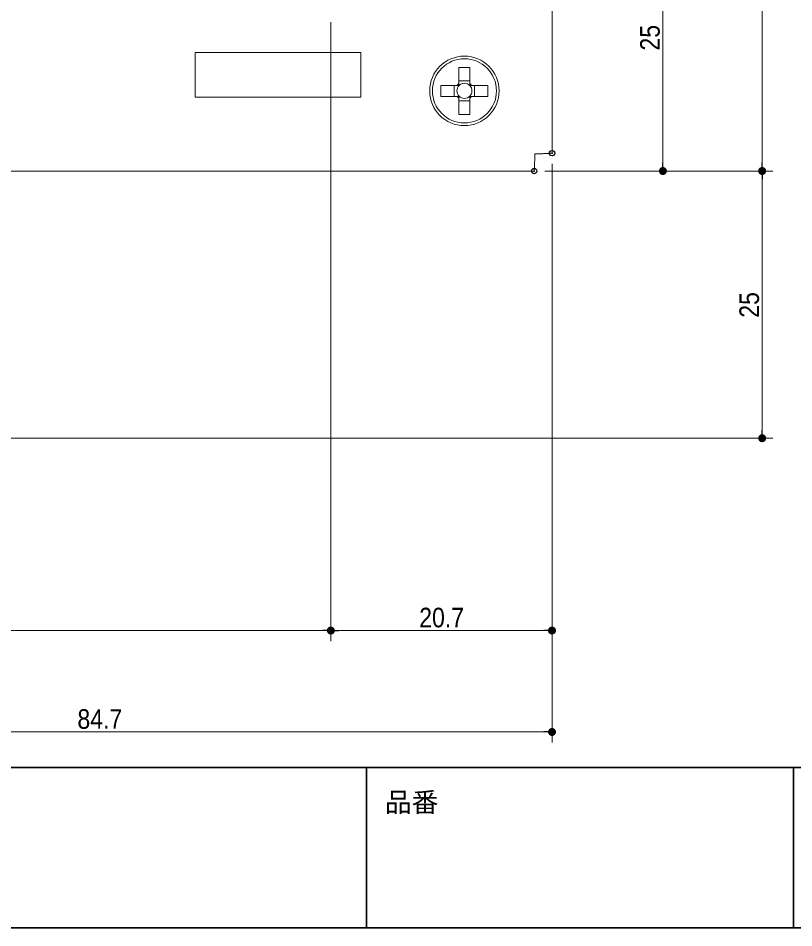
# Model space of a CAD drawing. Units: millimetres on the paper. Extents: x -303 to 303, y -152 to 152.
# Drawn here: x -67 to 5.6, y -138.5 to -53.4 of the extents above; entities that cross this region are included whole.
import ezdxf
from ezdxf.enums import TextEntityAlignment as Align

# ---------------------------------------------------------------- set-up
doc = ezdxf.new("R2010")
doc.units = ezdxf.units.MM
doc.header["$PDMODE"] = 32
doc.header["$PDSIZE"] = 0.5
for name, color, linetype, lineweight in [('0-0_1図面枠', 7, 'Continuous', 20), ('0-1_3一般', 7, 'Continuous', 15), ('0-2_2寸法-1', 7, 'Continuous', 5), ('0-3_0', 7, 'Continuous', 25)]:
    doc.layers.add(name, color=color, linetype=linetype, lineweight=lineweight)
doc.layers.add('0-4_Defpoints', color=7, linetype='Continuous')
doc.styles.add('ＭＳ Ｐゴシック', font='')
doc.styles.get('ＭＳ Ｐゴシック').set_extended_font_data('MS PGothic')

# ---------------------------------------------------------------- blocks, each defined once
blk = doc.blocks.new('グループ-2')
at = {"layer": '0-0_1図面枠', "lineweight": 35}
for p, q in [((-200, -123.5), (200, -123.5)), ((55, -123.5), (55, -138.5)), ((95, -123.5), (95, -138.5))]:
    blk.add_line(p, q, dxfattribs=at)
blk.add_lwpolyline([(-200, 138.5), (200, 138.5), (200, -138.5), (-200, -138.5)], close=True, dxfattribs=at)
blk = doc.blocks.new('図面枠')
at = {"layer": '0-0_1図面枠'}
blk.add_blockref('グループ-2', (0, 0), dxfattribs=at)
at = {"layer": '0-0_1図面枠', "style": 'ＭＳ Ｐゴシック'}
blk.add_text('品番', height=1.833, dxfattribs=at).set_placement((56.741, -128.211), align=Align.BOTTOM_LEFT)
blk = doc.blocks.new('_Dot')
at = {"layer": '0-3_0'}
blk.add_line((-0.5, 0), (-1, 0), dxfattribs=at)
for points in [[(0, 0), (-0.5, 0), (-0.496, 0.063)], [(0, 0), (-0.496, -0.063), (-0.5, 0)], [(0, 0), (-0.496, 0.063), (-0.484, 0.124)], [(0, 0), (-0.484, -0.124), (-0.496, -0.063)], [(0, 0), (-0.484, 0.124), (-0.465, 0.184)], [(0, 0), (-0.465, -0.184), (-0.484, -0.124)], [(0, 0), (-0.465, 0.184), (-0.438, 0.241)], [(0, 0), (-0.438, -0.241), (-0.465, -0.184)], [(0, 0), (-0.438, 0.241), (-0.405, 0.294)], [(0, 0), (-0.405, -0.294), (-0.438, -0.241)], [(0, 0), (-0.405, 0.294), (-0.364, 0.342)], [(0, 0), (-0.364, -0.342), (-0.405, -0.294)], [(0, 0), (-0.364, 0.342), (-0.319, 0.385)], [(0, 0), (-0.319, -0.385), (-0.364, -0.342)], [(0, 0), (-0.319, 0.385), (-0.268, 0.422)], [(0, 0), (-0.268, -0.422), (-0.319, -0.385)], [(0, 0), (-0.268, 0.422), (-0.213, 0.452)], [(0, 0), (-0.213, -0.452), (-0.268, -0.422)], [(0, 0), (-0.213, 0.452), (-0.155, 0.476)], [(0, 0), (-0.155, -0.476), (-0.213, -0.452)], [(0, 0), (-0.155, 0.476), (-0.094, 0.491)], [(0, 0), (-0.094, -0.491), (-0.155, -0.476)], [(0, 0), (-0.094, 0.491), (-0.031, 0.499)], [(0, 0), (-0.031, -0.499), (-0.094, -0.491)], [(0, 0), (-0.031, 0.499), (0.031, 0.499)], [(0, 0), (0.031, -0.499), (-0.031, -0.499)], [(0, 0), (0.031, 0.499), (0.094, 0.491)], [(0, 0), (0.094, 0.491), (0.155, 0.476)], [(0, 0), (0.155, 0.476), (0.213, 0.452)], [(0, 0), (0.213, 0.452), (0.268, 0.422)], [(0, 0), (0.268, 0.422), (0.319, 0.385)], [(0, 0), (0.319, 0.385), (0.364, 0.342)], [(0, 0), (0.364, 0.342), (0.405, 0.294)], [(0, 0), (0.405, 0.294), (0.438, 0.241)], [(0, 0), (0.438, 0.241), (0.465, 0.184)], [(0, 0), (0.465, 0.184), (0.484, 0.124)], [(0, 0), (0.484, 0.124), (0.496, 0.063)], [(0, 0), (0.496, 0.063), (0.5, 0)], [(0, 0), (0.094, -0.491), (0.031, -0.499)], [(0, 0), (0.155, -0.476), (0.094, -0.491)], [(0, 0), (0.213, -0.452), (0.155, -0.476)], [(0, 0), (0.268, -0.422), (0.213, -0.452)], [(0, 0), (0.319, -0.385), (0.268, -0.422)], [(0, 0), (0.364, -0.342), (0.319, -0.385)], [(0, 0), (0.405, -0.294), (0.364, -0.342)], [(0, 0), (0.438, -0.241), (0.405, -0.294)], [(0, 0), (0.465, -0.184), (0.438, -0.241)], [(0, 0), (0.484, -0.124), (0.465, -0.184)], [(0, 0), (0.496, -0.063), (0.484, -0.124)], [(0, 0), (0.5, 0), (0.496, -0.063)]]:
    blk.add_solid(points, dxfattribs=at)

msp = doc.modelspace()

# ---------------------------------------------------------------- linework, layer by layer
at = {"layer": '0-1_3一般'}
for p, q in [((-16.995, -46.787), (-16.995, -66.016)), ((-50.395, -56.587), (-34.895, -56.587)), ((-50.395, -60.787), (-50.395, -56.587)), ((-34.895, -56.587), (-34.895, -60.787)), ((-24.68, -59.238), (-25.71, -59.238)), ((-25.71, -59.672), (-25.71, -59.51)), ((-26.144, -59.672), (-26.144, -60.702)), ((-25.872, -59.672), (-25.71, -59.672)), ((-24.247, -60.702), (-24.247, -59.672)), ((-34.895, -60.787), (-50.395, -60.787)), ((-25.71, -60.863), (-25.71, -62.387)), ((-25.71, -61.135), (-24.68, -61.135)), ((-24.68, -60.702), (-24.68, -60.863)), ((-24.519, -60.702), (-24.68, -60.702))]:
    msp.add_line(p, q, dxfattribs=at)
for points in [[(-24.68, -59.51), (-24.68, -57.987), (-25.71, -57.987), (-25.71, -59.51)], [(-24.68, -59.51), (-24.68, -59.672), (-24.519, -59.672)], [(-25.872, -59.672), (-27.395, -59.672), (-27.395, -60.702), (-25.872, -60.702)], [(-24.519, -60.702), (-22.995, -60.702), (-22.995, -59.672), (-24.519, -59.672)], [(-25.71, -60.863), (-25.71, -60.702), (-25.872, -60.702)], [(-25.71, -62.387), (-24.68, -62.387), (-24.68, -60.863)], [(-18.666, -67.687), (-87.195, -67.687), (-87.195, -66.087)], [(-18.666, -67.687), (-18.664, -67.678), (-18.662, -67.668), (-18.661, -67.656), (-18.659, -67.643), (-18.657, -67.627), (-18.655, -67.609), (-18.654, -67.59), (-18.652, -67.568), (-18.65, -67.545), (-18.648, -67.52), (-18.647, -67.493), (-18.645, -67.464), (-18.643, -67.433), (-18.641, -67.401), (-18.64, -67.366), (-18.638, -67.33), (-18.636, -67.291), (-18.634, -67.251), (-18.632, -67.209), (-18.631, -67.165), (-18.629, -67.12), (-18.627, -67.073), (-18.625, -67.026), (-18.624, -66.978), (-18.622, -66.929), (-18.62, -66.879), (-18.618, -66.828), (-18.617, -66.777), (-18.615, -66.724), (-18.613, -66.671), (-18.611, -66.616), (-18.609, -66.561), (-18.608, -66.505), (-18.606, -66.448), (-18.604, -66.39), (-18.602, -66.331), (-18.601, -66.271), (-18.599, -66.211), (-18.597, -66.149)], [(-18.597, -66.149), (-18.595, -66.087), (-18.533, -66.085), (-18.471, -66.083), (-18.411, -66.081), (-18.351, -66.079), (-18.292, -66.078), (-18.234, -66.076), (-18.177, -66.074), (-18.121, -66.072), (-18.066, -66.071), (-18.011, -66.069), (-17.958, -66.067), (-17.905, -66.065), (-17.853, -66.064), (-17.803, -66.062), (-17.753, -66.06), (-17.704, -66.058), (-17.656, -66.057), (-17.609, -66.055), (-17.562, -66.053), (-17.517, -66.051), (-17.473, -66.049), (-17.431, -66.048), (-17.391, -66.046), (-17.352, -66.044), (-17.316, -66.042), (-17.281, -66.041), (-17.249, -66.039), (-17.218, -66.037), (-17.189, -66.035), (-17.162, -66.034), (-17.137, -66.032), (-17.113, -66.03), (-17.092, -66.028), (-17.073, -66.026), (-17.055, -66.025), (-17.039, -66.023), (-17.025, -66.021), (-17.014, -66.019)], [(-17.014, -66.019), (-17.003, -66.018), (-16.995, -66.016)]]:
    msp.add_lwpolyline(points, dxfattribs=at)
for radius in [3.25, 3, 0.706]:
    msp.add_circle((-25.195, -60.187), radius, dxfattribs=at)
for start, end in [(127.29236, 142.70764), (37.29236, 52.70764), (217.29236, 232.70764), (307.29236, 322.70764)]:
    msp.add_arc((-25.195, -60.187), 0.85, start, end, dxfattribs=at)
at = {"layer": '0-2_2寸法-1'}
for p, q in [((2.678, -66.936), (2.678, 76.563)), ((-6.613, -66.936), (-6.613, -43.437)), ((-37.695, -53.762), (-37.695, -111.686)), ((-37.695, -53.762), (-37.695, -111.686)), ((-16.995, -67.016), (-16.995, -121.176)), ((-16.995, -67.016), (-16.995, -111.686)), ((-17.666, -67.687), (3.678, -67.687)), ((-17.666, -67.687), (3.678, -67.687)), ((-17.666, -67.687), (-5.613, -67.687)), ((2.678, -91.936), (2.678, -68.437)), ((-98.695, -92.687), (3.678, -92.687)), ((-100.945, -110.686), (-38.446, -110.686)), ((-17.746, -110.686), (-36.945, -110.686)), ((-17.746, -120.176), (-100.945, -120.176))]:
    msp.add_line(p, q, dxfattribs=at)
at = {"layer": '0-4_Defpoints'}
for p in [(-16.995, -66.016), (-18.666, -67.687), (2.678, -67.687), (-37.695, -110.686)]:
    msp.add_point(p, dxfattribs=at)

# ---------------------------------------------------------------- block references
at = {"layer": '0-0_1図面枠'}
msp.add_blockref('図面枠', (-89.375, 0), dxfattribs=at)
at = {"layer": '0-2_2寸法-1', "xscale": 0.7503418, "yscale": 0.7503418}
for p, rotation in [((-6.613, -67.687), 270), ((2.678, -67.687), 270), ((2.678, -67.687), 90), ((2.678, -92.687), 270), ((-37.695, -110.686), 180)]:
    msp.add_blockref('_Dot', p, dxfattribs=dict(at, rotation=rotation))
for p in [(-37.695, -110.686), (-16.995, -110.686), (-16.995, -120.176)]:
    msp.add_blockref('_Dot', p, dxfattribs=at)

# ---------------------------------------------------------------- texts
at = {"layer": '0-2_2寸法-1', "style": 'ＭＳ Ｐゴシック', "width": 0.9}
for p in [(-6.361, -56.416), (2.93, -81.416)]:
    msp.add_text('25', height=1.833, rotation=90, dxfattribs=at).set_placement(p, align=Align.BOTTOM_LEFT)
for s, p in [('20.7', (-29.425, -110.934)), ('84.7', (-61.42, -120.429))]:
    msp.add_text(s, height=1.833, dxfattribs=at).set_placement(p, align=Align.BOTTOM_LEFT)

doc.saveas('drawing.dxf')
